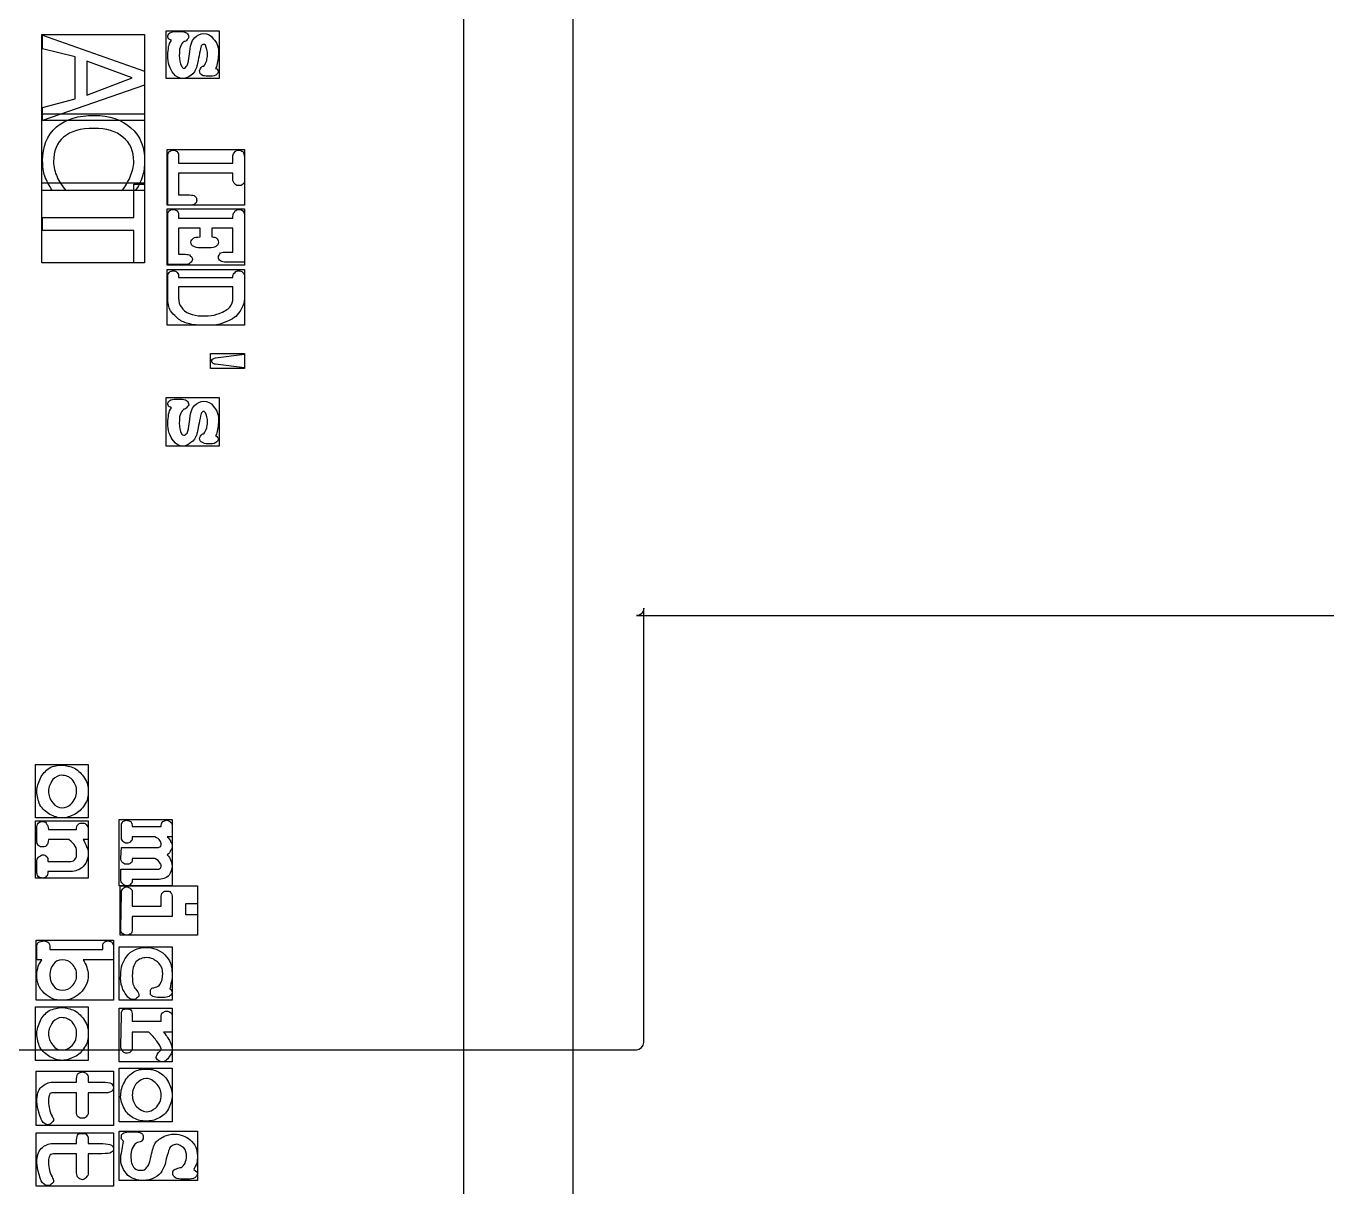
# Model space of a CAD drawing. Extents: x -52 to 498, y 3 to 363.
# Drawn here: x 86.44 to 104.43, y 76.26 to 92.31 of the extents above; entities that cross this region are included whole.
import ezdxf

# ---------------------------------------------------------------- set-up
doc = ezdxf.new("R2010")
doc.units = 0
for name, color, linetype in [('RpiPaveiksliukas', 7, 'CONTINUOUS'), ('RpiSkyles', 7, 'CONTINUOUS'), ('RpiSkyles_kitoj_vietoj', 7, 'CONTINUOUS')]:
    doc.layers.add(name, color=color, linetype=linetype)

msp = doc.modelspace()

# ---------------------------------------------------------------- linework, layer by layer
at = {"layer": 'RpiPaveiksliukas', "color": 7}
for points in [[(94.00034, 45.582526), (6.200342, 45.582526), (6.200342, 105.092524), (94.00034, 105.092524)], [(92.49034, 45.442526), (4.700342, 45.442526), (4.700342, 104.902524), (92.49034, 104.902524), (92.49034, 45.442526), (4.690342, 45.442526), (4.690342, 104.912524), (92.49034, 104.912524)], [(88.08034, 91.002525), (86.66034, 91.002525), (86.66034, 92.192525), (88.08034, 92.192525)], [(88.08034, 91.682525), (88.08034, 91.492525), (86.67034, 91.002525), (86.67034, 91.182525), (87.12034, 91.302525), (87.12034, 91.882525), (86.67034, 91.992525), (86.67034, 92.182525)], [(89.11034, 91.582525), (88.38034, 91.582525), (88.38034, 92.242525), (89.11034, 92.242525)], [(87.91034, 91.592525), (87.28034, 91.822525), (87.28034, 91.352525)], [(88.90034, 91.752525)], [(88.08034, 90.032525), (86.66034, 90.032525), (86.66034, 91.092525), (88.08034, 91.092525)], [(89.46034, 89.832525), (88.39034, 89.832525), (88.39034, 90.602525), (89.46034, 90.602525)], [(88.08034, 89.032525), (86.66034, 89.032525), (86.66034, 90.142525), (88.08034, 90.142525)], [(88.08034, 90.122525), (88.08034, 89.032525), (87.93034, 89.032525), (87.93034, 89.482525), (86.67034, 89.482525), (86.67034, 89.662525), (87.93034, 89.662525), (87.93034, 90.122525)], [(87.95034, 90.032525)], [(89.46034, 89.002525), (88.39034, 89.002525), (88.39034, 89.782525), (89.46034, 89.782525)], [(89.46034, 88.172525), (88.39034, 88.172525), (88.39034, 88.942525), (89.46034, 88.942525)], [(88.55034, 88.832525)], [(89.46034, 87.572525), (88.99034, 87.572525), (88.99034, 87.782525), (89.46034, 87.782525)], [(89.11034, 86.502525), (88.38034, 86.502525), (88.38034, 87.172525), (89.11034, 87.172525)], [(88.90034, 86.672525)], [(87.30034, 81.362525), (86.57034, 81.362525), (86.57034, 82.102525), (87.30034, 82.102525)], [(86.94034, 81.502525)], [(87.30034, 80.532525), (86.57034, 80.532525), (86.57034, 81.322525), (87.30034, 81.322525)], [(86.94034, 81.362525)], [(88.46034, 80.422525), (87.73034, 80.422525), (87.73034, 81.342525), (88.46034, 81.342525)], [(88.81034, 79.742525), (87.74034, 79.742525), (87.74034, 80.422525), (88.81034, 80.422525)], [(88.81034, 80.022525), (88.65034, 80.022525), (88.65034, 80.182525), (88.81034, 80.182525)], [(87.65034, 78.842525), (86.58034, 78.842525), (86.58034, 79.672525), (87.65034, 79.672525)], [(88.46034, 78.842525), (87.73034, 78.842525), (87.73034, 79.582525), (88.46034, 79.582525)], [(86.94034, 78.982525)], [(88.43034, 79.002525)], [(87.30034, 78.012525), (86.57034, 78.012525), (86.57034, 78.752525), (87.30034, 78.752525)], [(88.46034, 77.992525), (87.73034, 77.992525), (87.73034, 78.732525), (88.46034, 78.732525)], [(86.94034, 78.152525)], [(86.94034, 78.012525)], [(88.46034, 77.162525), (87.73034, 77.162525), (87.73034, 77.902525), (88.46034, 77.902525)], [(87.65034, 77.112525), (86.58034, 77.112525), (86.58034, 77.862525), (87.65034, 77.862525)], [(88.10034, 77.302525)], [(87.65034, 76.272525), (86.58034, 76.272525), (86.58034, 77.012525), (87.65034, 77.012525)], [(88.81034, 76.352525), (87.73034, 76.352525), (87.73034, 77.032525), (88.81034, 77.032525)], [(88.10034, 77.172525)], [(87.79034, 76.892525)]]:
    msp.add_lwpolyline(points, close=True, dxfattribs=at)
for points in [[(88.52034, 92.232525), (88.57034, 92.232525)], [(88.99034, 91.612525), (88.96034, 91.612525)], [(88.70034, 89.832525), (88.40034, 89.832525), (88.40034, 90.492525)], [(88.55034, 90.492525), (88.55034, 90.412525), (89.30034, 90.412525), (89.30034, 90.492525)], [(89.46034, 90.492525), (89.46034, 90.192525)], [(89.30034, 90.272525), (88.55034, 90.272525), (88.55034, 89.972525), (88.70034, 89.972525)], [(89.30034, 90.192525), (89.30034, 90.272525)], [(86.99034, 90.032525), (86.80034, 90.032525)], [(87.95034, 90.032525), (87.76034, 90.032525)], [(88.64034, 89.012525), (88.40034, 89.012525), (88.40034, 89.682525)], [(88.55034, 89.682525), (88.55034, 89.652525), (89.30034, 89.652525), (89.30034, 89.672525)], [(89.46034, 89.672525), (89.46034, 89.042525), (89.21034, 89.042525)], [(88.85034, 89.512525), (88.55034, 89.512525), (88.55034, 89.152525), (88.64034, 89.152525)], [(88.85034, 89.392525), (88.85034, 89.512525)], [(89.21034, 89.182525), (89.30034, 89.182525), (89.30034, 89.512525), (89.01034, 89.512525), (89.01034, 89.392525)], [(89.00034, 89.242525), (88.82034, 89.242525)], [(88.40034, 88.552525), (88.40034, 88.832525)], [(88.55034, 88.832525), (89.30034, 88.832525)], [(88.55034, 88.702525), (88.55034, 88.552525)], [(89.30034, 88.552525), (89.30034, 88.702525), (88.55034, 88.702525)], [(89.46034, 88.832525), (89.46034, 88.542525)], [(88.96034, 88.172525), (88.86034, 88.172525)], [(88.87034, 88.302525), (88.96034, 88.302525)], [(89.46034, 87.772525), (89.46034, 87.582525), (89.06034, 87.632525)], [(89.06034, 87.722525), (89.46034, 87.772525)], [(88.52034, 87.152525), (88.57034, 87.152525)], [(88.99034, 86.532525), (88.96034, 86.532525)], [(86.59034, 81.052525), (86.59034, 81.212525)], [(86.75034, 81.202525), (87.14034, 81.202525)], [(87.30034, 81.192525), (87.30034, 81.062525)], [(87.76034, 81.112525), (87.76034, 81.232525)], [(87.91034, 81.242525), (88.31034, 81.242525)], [(88.46034, 81.232525), (88.46034, 81.102525)], [(87.03034, 81.062525), (86.75034, 81.062525)], [(87.30034, 81.062525), (87.23034, 81.062525)], [(88.22034, 81.102525), (87.91034, 81.102525)], [(88.46034, 81.102525), (88.39034, 81.102525)], [(87.75034, 80.812525), (87.76034, 80.952525), (88.24034, 80.952525)], [(88.22034, 80.802525), (87.91034, 80.802525)], [(86.59034, 80.622525), (86.59034, 80.752525)], [(86.74034, 80.762525), (87.04034, 80.762525)], [(87.03034, 80.622525), (86.74034, 80.622525)], [(87.75034, 80.522525), (87.75034, 80.652525), (88.24034, 80.652525)], [(88.26034, 80.512525), (87.91034, 80.512525)], [(87.75034, 79.832525), (87.76034, 80.312525)], [(87.91034, 80.312525), (87.91034, 80.142525), (88.31034, 80.142525), (88.31034, 80.262525)], [(88.46034, 80.262525), (88.46034, 80.002525)], [(88.46034, 80.002525), (87.91034, 80.002525), (87.91034, 79.832525)], [(86.66034, 79.402525), (86.59034, 79.402525), (86.59034, 79.572525)], [(86.77034, 79.572525), (86.77034, 79.542525), (87.50034, 79.542525), (87.50034, 79.562525)], [(87.65034, 79.562525), (87.65034, 79.402525)], [(87.65034, 79.402525), (87.23034, 79.402525)], [(88.36034, 78.882525), (88.26034, 78.882525)], [(87.75034, 78.212525), (87.76034, 78.632525)], [(87.91034, 78.632525), (87.91034, 78.552525), (88.31034, 78.552525), (88.31034, 78.602525)], [(88.46034, 78.602525), (88.46034, 78.402525)], [(88.14034, 78.402525), (87.91034, 78.402525), (87.91034, 78.212525)], [(88.46034, 78.402525), (88.34034, 78.402525)], [(86.81034, 77.712525), (87.14034, 77.712525), (87.14034, 77.762525)], [(87.30034, 77.762525), (87.30034, 77.712525), (87.50034, 77.712525)], [(87.14034, 77.562525), (86.84034, 77.562525)], [(87.14034, 77.302525), (87.14034, 77.562525)], [(87.49034, 77.562525), (87.30034, 77.562525), (87.30034, 77.302525)], [(87.86034, 77.022525), (87.97034, 77.022525)], [(86.81034, 76.862525), (87.14034, 76.862525), (87.14034, 76.912525)], [(87.30034, 76.912525), (87.30034, 76.862525), (87.50034, 76.862525)], [(87.14034, 76.722525), (86.84034, 76.722525)], [(87.14034, 76.462525), (87.14034, 76.722525)], [(87.49034, 76.722525), (87.30034, 76.722525), (87.30034, 76.462525)], [(88.70034, 76.372525), (88.58034, 76.372525)]]:
    msp.add_lwpolyline(points, dxfattribs=at)
for points in [[(88.40034, 92.152525), (88.40034, 92.182525), (88.41034, 92.192525), (88.43034, 92.212525)], [(88.41034, 92.132525), (88.41034, 92.142525), (88.40034, 92.152525), (88.40034, 92.152525)], [(88.45034, 92.112525), (88.43034, 92.122525), (88.42034, 92.122525), (88.41034, 92.132525)], [(88.41034, 92.022525), (88.42034, 92.052525), (88.43034, 92.082525), (88.45034, 92.112525)], [(88.43034, 92.212525), (88.44034, 92.222525), (88.48034, 92.232525), (88.52034, 92.232525)], [(88.57034, 92.232525), (88.61034, 92.232525), (88.64034, 92.222525), (88.66034, 92.212525)], [(88.67034, 92.122525), (88.66034, 92.102525), (88.64034, 92.092525), (88.62034, 92.092525)], [(88.66034, 92.212525), (88.68034, 92.192525), (88.69034, 92.182525), (88.69034, 92.152525)], [(88.69034, 92.152525), (88.69034, 92.142525), (88.68034, 92.132525), (88.67034, 92.122525)], [(88.70034, 91.912525), (88.71034, 92.032525), (88.73034, 92.102525), (88.77034, 92.142525)], [(88.77034, 92.142525), (88.80034, 92.182525), (88.85034, 92.202525), (88.90034, 92.202525)], [(88.90034, 92.202525), (88.95034, 92.202525), (89.00034, 92.182525), (89.03034, 92.132525)], [(89.03034, 92.132525), (89.08034, 92.082525), (89.11034, 92.002525), (89.10034, 91.912525)], [(88.40034, 91.902525), (88.40034, 91.942525), (88.41034, 91.982525), (88.41034, 92.022525)], [(88.57034, 92.012525), (88.56034, 91.982525), (88.56034, 91.942525), (88.56034, 91.902525)], [(88.62034, 92.092525), (88.60034, 92.072525), (88.58034, 92.042525), (88.57034, 92.012525)], [(88.84034, 91.932525), (88.82034, 91.832525), (88.81034, 91.772525), (88.80034, 91.742525)], [(88.86034, 92.032525), (88.86034, 92.012525), (88.85034, 91.982525), (88.84034, 91.932525)], [(88.90034, 92.052525), (88.88034, 92.052525), (88.87034, 92.042525), (88.86034, 92.032525)], [(88.92034, 92.042525), (88.91034, 92.052525), (88.90034, 92.052525), (88.90034, 92.052525)], [(88.95034, 91.912525), (88.95034, 91.962525), (88.94034, 92.002525), (88.92034, 92.042525)], [(88.48034, 91.652525), (88.43034, 91.712525), (88.40034, 91.802525), (88.40034, 91.902525)], [(88.56034, 91.902525), (88.56034, 91.842525), (88.57034, 91.792525), (88.59034, 91.752525)], [(88.59034, 91.752525), (88.60034, 91.742525), (88.61034, 91.722525), (88.62034, 91.722525)], [(88.62034, 91.722525), (88.64034, 91.722525), (88.65034, 91.742525), (88.67034, 91.762525)], [(88.67034, 91.762525), (88.68034, 91.792525), (88.69034, 91.842525), (88.70034, 91.912525)], [(88.86034, 91.732525), (88.87034, 91.742525), (88.88034, 91.752525), (88.90034, 91.752525)], [(88.90034, 91.752525), (88.92034, 91.782525), (88.93034, 91.802525), (88.94034, 91.832525)], [(88.94034, 91.832525), (88.94034, 91.852525), (88.95034, 91.882525), (88.95034, 91.912525)], [(89.09034, 91.812525), (89.08034, 91.782525), (89.08034, 91.752525), (89.06034, 91.722525)], [(89.10034, 91.912525), (89.10034, 91.872525), (89.09034, 91.842525), (89.09034, 91.812525)], [(88.61034, 91.582525), (88.56034, 91.582525), (88.51034, 91.602525), (88.48034, 91.652525)], [(88.72034, 91.622525), (88.69034, 91.602525), (88.65034, 91.582525), (88.61034, 91.582525)], [(88.80034, 91.742525), (88.78034, 91.692525), (88.76034, 91.652525), (88.72034, 91.622525)], [(88.84034, 91.692525), (88.84034, 91.702525), (88.85034, 91.712525), (88.86034, 91.732525)], [(88.88034, 91.622525), (88.85034, 91.642525), (88.84034, 91.662525), (88.84034, 91.692525)], [(88.96034, 91.612525), (88.92034, 91.612525), (88.89034, 91.622525), (88.88034, 91.622525)], [(89.08034, 91.642525), (89.06034, 91.622525), (89.03034, 91.612525), (88.99034, 91.612525)], [(89.06034, 91.722525), (89.08034, 91.722525), (89.08034, 91.712525), (89.09034, 91.702525)], [(89.10034, 91.682525), (89.10034, 91.662525), (89.09034, 91.652525), (89.08034, 91.642525)], [(89.09034, 91.702525), (89.10034, 91.692525), (89.10034, 91.682525), (89.10034, 91.682525)], [(86.86034, 90.912525), (86.99034, 91.022525), (87.17034, 91.072525), (87.38034, 91.072525)], [(87.38034, 91.072525), (87.60034, 91.072525), (87.76034, 91.012525), (87.89034, 90.902525)], [(86.67034, 90.442525), (86.67034, 90.642525), (86.73034, 90.792525), (86.86034, 90.912525)], [(87.38034, 90.892525), (87.19034, 90.892525), (87.06034, 90.852525), (86.96034, 90.772525)], [(87.78034, 90.772525), (87.69034, 90.852525), (87.55034, 90.892525), (87.38034, 90.892525)], [(87.89034, 90.902525), (88.02034, 90.792525), (88.08034, 90.632525), (88.08034, 90.442525)], [(86.96034, 90.772525), (86.87034, 90.692525), (86.82034, 90.582525), (86.82034, 90.432525)], [(87.93034, 90.432525), (87.93034, 90.582525), (87.88034, 90.692525), (87.78034, 90.772525)], [(88.40034, 90.492525), (88.40034, 90.532525), (88.41034, 90.562525), (88.42034, 90.572525)], [(88.42034, 90.572525), (88.44034, 90.582525), (88.46034, 90.592525), (88.48034, 90.592525)], [(88.48034, 90.592525), (88.50034, 90.592525), (88.52034, 90.582525), (88.53034, 90.572525)], [(88.53034, 90.572525), (88.55034, 90.552525), (88.55034, 90.532525), (88.55034, 90.492525)], [(89.30034, 90.492525), (89.30034, 90.532525), (89.31034, 90.552525), (89.33034, 90.572525)], [(89.33034, 90.572525), (89.34034, 90.582525), (89.36034, 90.592525), (89.38034, 90.592525)], [(89.38034, 90.592525), (89.40034, 90.592525), (89.42034, 90.582525), (89.44034, 90.572525)], [(89.44034, 90.572525), (89.45034, 90.552525), (89.46034, 90.532525), (89.46034, 90.492525)], [(86.70034, 90.232525), (86.68034, 90.292525), (86.67034, 90.372525), (86.67034, 90.442525)], [(86.82034, 90.432525), (86.82034, 90.362525), (86.84034, 90.282525), (86.87034, 90.222525)], [(87.88034, 90.222525), (87.91034, 90.292525), (87.93034, 90.362525), (87.93034, 90.432525)], [(88.08034, 90.442525), (88.08034, 90.362525), (88.07034, 90.292525), (88.05034, 90.232525)], [(86.80034, 90.032525), (86.76034, 90.102525), (86.73034, 90.162525), (86.70034, 90.232525)], [(86.87034, 90.222525), (86.90034, 90.152525), (86.94034, 90.102525), (86.99034, 90.032525)], [(87.76034, 90.032525), (87.82034, 90.092525), (87.85034, 90.152525), (87.88034, 90.222525)], [(88.05034, 90.232525), (88.03034, 90.152525), (87.99034, 90.092525), (87.95034, 90.032525)], [(89.33034, 90.122525), (89.31034, 90.142525), (89.30034, 90.162525), (89.30034, 90.192525)], [(89.46034, 90.192525), (89.46034, 90.162525), (89.46034, 90.132525), (89.44034, 90.122525)], [(88.70034, 89.972525), (88.74034, 89.972525), (88.76034, 89.972525), (88.78034, 89.952525)], [(88.78034, 89.952525), (88.80034, 89.932525), (88.80034, 89.922525), (88.80034, 89.902525)], [(89.38034, 90.102525), (89.36034, 90.102525), (89.35034, 90.102525), (89.33034, 90.122525)], [(89.44034, 90.122525), (89.43034, 90.102525), (89.40034, 90.102525), (89.38034, 90.102525)], [(88.42034, 89.752525), (88.44034, 89.772525), (88.46034, 89.772525), (88.48034, 89.772525)], [(88.48034, 89.772525), (88.50034, 89.772525), (88.52034, 89.762525), (88.53034, 89.752525)], [(88.78034, 89.852525), (88.76034, 89.832525), (88.74034, 89.832525), (88.70034, 89.832525)], [(88.80034, 89.902525), (88.80034, 89.882525), (88.80034, 89.862525), (88.78034, 89.852525)], [(89.33034, 89.752525), (89.35034, 89.762525), (89.36034, 89.772525), (89.38034, 89.772525)], [(89.38034, 89.772525), (89.40034, 89.772525), (89.42034, 89.772525), (89.44034, 89.752525)], [(88.40034, 89.682525), (88.40034, 89.712525), (88.40034, 89.732525), (88.42034, 89.752525)], [(88.53034, 89.752525), (88.55034, 89.732525), (88.55034, 89.712525), (88.55034, 89.682525)], [(89.30034, 89.672525), (89.30034, 89.712525), (89.32034, 89.732525), (89.33034, 89.752525)], [(89.44034, 89.752525), (89.46034, 89.732525), (89.46034, 89.712525), (89.46034, 89.672525)], [(88.72034, 89.322525), (88.72034, 89.342525), (88.74034, 89.362525), (88.76034, 89.382525)], [(88.76034, 89.262525), (88.73034, 89.272525), (88.72034, 89.292525), (88.72034, 89.322525)], [(88.76034, 89.382525), (88.77034, 89.382525), (88.80034, 89.392525), (88.85034, 89.392525)], [(88.82034, 89.242525), (88.79034, 89.252525), (88.77034, 89.252525), (88.76034, 89.262525)], [(89.08034, 89.272525), (89.06034, 89.252525), (89.04034, 89.242525), (89.00034, 89.242525)], [(89.01034, 89.392525), (89.04034, 89.392525), (89.06034, 89.382525), (89.07034, 89.382525)], [(89.07034, 89.382525), (89.09034, 89.362525), (89.10034, 89.342525), (89.10034, 89.322525)], [(89.10034, 89.322525), (89.10034, 89.292525), (89.09034, 89.282525), (89.08034, 89.272525)], [(88.64034, 89.152525), (88.67034, 89.152525), (88.70034, 89.152525), (88.71034, 89.132525)], [(88.71034, 89.132525), (88.73034, 89.122525), (88.74034, 89.102525), (88.74034, 89.082525)], [(88.74034, 89.082525), (88.74034, 89.062525), (88.73034, 89.052525), (88.71034, 89.032525)], [(89.10034, 89.112525), (89.10034, 89.132525), (89.12034, 89.152525), (89.13034, 89.172525)], [(89.13034, 89.062525), (89.11034, 89.072525), (89.10034, 89.092525), (89.10034, 89.112525)], [(89.13034, 89.172525), (89.15034, 89.182525), (89.18034, 89.182525), (89.21034, 89.182525)], [(89.21034, 89.042525), (89.18034, 89.042525), (89.14034, 89.052525), (89.13034, 89.062525)], [(88.40034, 88.832525), (88.40034, 88.862525), (88.40034, 88.882525), (88.42034, 88.902525)], [(88.42034, 88.902525), (88.44034, 88.922525), (88.46034, 88.922525), (88.48034, 88.922525)], [(88.48034, 88.922525), (88.50034, 88.922525), (88.51034, 88.922525), (88.53034, 88.902525)], [(88.53034, 88.902525), (88.55034, 88.882525), (88.55034, 88.862525), (88.55034, 88.832525)], [(88.71034, 89.032525), (88.69034, 89.012525), (88.67034, 89.012525), (88.64034, 89.012525)], [(89.30034, 88.832525), (89.30034, 88.872525), (89.31034, 88.892525), (89.33034, 88.902525)], [(89.33034, 88.902525), (89.34034, 88.922525), (89.36034, 88.922525), (89.38034, 88.922525)], [(89.38034, 88.922525), (89.40034, 88.922525), (89.42034, 88.922525), (89.44034, 88.902525)], [(89.44034, 88.902525), (89.46034, 88.882525), (89.46034, 88.862525), (89.46034, 88.832525)], [(88.44034, 88.372525), (88.41034, 88.422525), (88.40034, 88.482525), (88.40034, 88.552525)], [(88.55034, 88.552525), (88.55034, 88.492525), (88.56034, 88.452525), (88.59034, 88.422525)], [(89.26034, 88.422525), (89.29034, 88.452525), (89.30034, 88.502525), (89.30034, 88.552525)], [(89.46034, 88.542525), (89.46034, 88.492525), (89.45034, 88.452525), (89.42034, 88.402525)], [(88.52034, 88.282525), (88.49034, 88.312525), (88.46034, 88.342525), (88.44034, 88.372525)], [(88.59034, 88.422525), (88.61034, 88.382525), (88.65034, 88.352525), (88.70034, 88.332525)], [(88.70034, 88.332525), (88.75034, 88.312525), (88.80034, 88.302525), (88.87034, 88.302525)], [(88.96034, 88.302525), (89.02034, 88.302525), (89.07034, 88.322525), (89.11034, 88.332525)], [(89.11034, 88.332525), (89.18034, 88.362525), (89.23034, 88.392525), (89.26034, 88.422525)], [(89.42034, 88.402525), (89.39034, 88.352525), (89.37034, 88.322525), (89.34034, 88.292525)], [(88.66034, 88.202525), (88.60034, 88.222525), (88.56034, 88.242525), (88.52034, 88.282525)], [(88.86034, 88.172525), (88.79034, 88.172525), (88.72034, 88.182525), (88.66034, 88.202525)], [(89.10034, 88.182525), (89.07034, 88.172525), (89.02034, 88.172525), (88.96034, 88.172525)], [(89.24034, 88.232525), (89.19034, 88.212525), (89.15034, 88.192525), (89.10034, 88.182525)], [(89.34034, 88.292525), (89.31034, 88.272525), (89.28034, 88.252525), (89.24034, 88.232525)], [(89.01034, 87.672525), (89.01034, 87.682525), (89.01034, 87.692525), (89.02034, 87.702525)], [(89.02034, 87.652525), (89.01034, 87.662525), (89.01034, 87.662525), (89.01034, 87.672525)], [(89.02034, 87.702525), (89.03034, 87.712525), (89.04034, 87.712525), (89.06034, 87.722525)], [(89.06034, 87.632525), (89.04034, 87.632525), (89.03034, 87.642525), (89.02034, 87.652525)], [(88.40034, 87.082525), (88.40034, 87.102525), (88.41034, 87.112525), (88.43034, 87.132525)], [(88.41034, 87.052525), (88.41034, 87.062525), (88.40034, 87.072525), (88.40034, 87.082525)], [(88.43034, 87.132525), (88.44034, 87.142525), (88.48034, 87.152525), (88.52034, 87.152525)], [(88.57034, 87.152525), (88.61034, 87.152525), (88.64034, 87.142525), (88.66034, 87.132525)], [(88.66034, 87.132525), (88.68034, 87.112525), (88.69034, 87.102525), (88.69034, 87.072525)], [(88.69034, 87.072525), (88.69034, 87.062525), (88.68034, 87.052525), (88.67034, 87.042525)], [(88.77034, 87.062525), (88.80034, 87.092525), (88.85034, 87.122525), (88.90034, 87.122525)], [(88.90034, 87.122525), (88.95034, 87.122525), (89.00034, 87.102525), (89.03034, 87.052525)], [(88.40034, 86.822525), (88.40034, 86.862525), (88.41034, 86.902525), (88.41034, 86.942525)], [(88.45034, 87.032525), (88.43034, 87.042525), (88.42034, 87.042525), (88.41034, 87.052525)], [(88.41034, 86.942525), (88.42034, 86.972525), (88.43034, 87.002525), (88.45034, 87.032525)], [(88.57034, 86.932525), (88.56034, 86.902525), (88.56034, 86.862525), (88.56034, 86.822525)], [(88.62034, 87.012525), (88.60034, 86.992525), (88.58034, 86.962525), (88.57034, 86.932525)], [(88.67034, 87.042525), (88.66034, 87.022525), (88.64034, 87.012525), (88.62034, 87.012525)], [(88.70034, 86.832525), (88.71034, 86.952525), (88.73034, 87.022525), (88.77034, 87.062525)], [(88.86034, 86.952525), (88.86034, 86.932525), (88.85034, 86.902525), (88.84034, 86.852525)], [(88.90034, 86.982525), (88.88034, 86.982525), (88.87034, 86.962525), (88.86034, 86.952525)], [(88.92034, 86.962525), (88.91034, 86.972525), (88.90034, 86.982525), (88.90034, 86.982525)], [(88.95034, 86.832525), (88.95034, 86.882525), (88.94034, 86.932525), (88.92034, 86.962525)], [(89.03034, 87.052525), (89.08034, 87.002525), (89.11034, 86.922525), (89.10034, 86.832525)], [(88.48034, 86.572525), (88.43034, 86.632525), (88.40034, 86.722525), (88.40034, 86.822525)], [(88.56034, 86.822525), (88.56034, 86.762525), (88.57034, 86.712525), (88.59034, 86.672525)], [(88.67034, 86.682525), (88.68034, 86.712525), (88.69034, 86.762525), (88.70034, 86.832525)], [(88.84034, 86.852525), (88.82034, 86.752525), (88.81034, 86.692525), (88.80034, 86.662525)], [(88.90034, 86.672525), (88.92034, 86.702525), (88.93034, 86.722525), (88.94034, 86.752525)], [(88.94034, 86.752525), (88.94034, 86.772525), (88.95034, 86.802525), (88.95034, 86.832525)], [(89.09034, 86.732525), (89.08034, 86.702525), (89.08034, 86.672525), (89.06034, 86.642525)], [(89.10034, 86.832525), (89.10034, 86.792525), (89.09034, 86.762525), (89.09034, 86.732525)], [(88.61034, 86.502525), (88.56034, 86.502525), (88.51034, 86.522525), (88.48034, 86.572525)], [(88.59034, 86.672525), (88.60034, 86.662525), (88.61034, 86.652525), (88.62034, 86.652525)], [(88.72034, 86.552525), (88.69034, 86.522525), (88.65034, 86.502525), (88.61034, 86.502525)], [(88.62034, 86.652525), (88.64034, 86.652525), (88.65034, 86.662525), (88.67034, 86.682525)], [(88.80034, 86.662525), (88.78034, 86.612525), (88.76034, 86.572525), (88.72034, 86.552525)], [(88.84034, 86.612525), (88.84034, 86.622525), (88.85034, 86.632525), (88.86034, 86.652525)], [(88.88034, 86.552525), (88.85034, 86.562525), (88.84034, 86.582525), (88.84034, 86.612525)], [(88.86034, 86.652525), (88.87034, 86.662525), (88.88034, 86.672525), (88.90034, 86.672525)], [(88.96034, 86.532525), (88.92034, 86.532525), (88.89034, 86.542525), (88.88034, 86.552525)], [(89.08034, 86.562525), (89.06034, 86.542525), (89.03034, 86.532525), (88.99034, 86.532525)], [(89.06034, 86.642525), (89.08034, 86.642525), (89.08034, 86.632525), (89.09034, 86.622525)], [(89.10034, 86.602525), (89.10034, 86.582525), (89.09034, 86.572525), (89.08034, 86.562525)], [(89.09034, 86.622525), (89.10034, 86.612525), (89.10034, 86.612525), (89.10034, 86.602525)], [(86.64034, 81.912525), (86.67034, 81.972525), (86.71034, 82.012525), (86.76034, 82.052525)], [(86.76034, 82.052525), (86.82034, 82.082525), (86.88034, 82.092525), (86.94034, 82.092525)], [(86.94034, 82.092525), (87.00034, 82.092525), (87.05034, 82.072525), (87.11034, 82.052525)], [(87.11034, 82.052525), (87.17034, 82.012525), (87.21034, 81.972525), (87.25034, 81.912525)], [(86.59034, 81.732525), (86.59034, 81.792525), (86.61034, 81.852525), (86.64034, 81.912525)], [(86.81034, 81.892525), (86.78034, 81.842525), (86.75034, 81.792525), (86.75034, 81.732525)], [(86.93034, 81.952525), (86.89034, 81.952525), (86.85034, 81.932525), (86.81034, 81.892525)], [(87.08034, 81.892525), (87.04034, 81.932525), (86.99034, 81.952525), (86.93034, 81.952525)], [(87.14034, 81.732525), (87.14034, 81.792525), (87.12034, 81.842525), (87.08034, 81.892525)], [(87.25034, 81.912525), (87.29034, 81.852525), (87.30034, 81.792525), (87.30034, 81.732525)], [(86.63034, 81.542525), (86.61034, 81.602525), (86.59034, 81.662525), (86.59034, 81.732525)], [(86.75034, 81.732525), (86.75034, 81.672525), (86.77034, 81.622525), (86.81034, 81.572525)], [(87.06034, 81.552525), (87.11034, 81.602525), (87.14034, 81.662525), (87.14034, 81.732525)], [(87.30034, 81.732525), (87.30034, 81.662525), (87.29034, 81.602525), (87.25034, 81.542525)], [(86.77034, 81.412525), (86.72034, 81.442525), (86.67034, 81.482525), (86.63034, 81.542525)], [(86.81034, 81.572525), (86.85034, 81.522525), (86.89034, 81.502525), (86.94034, 81.502525)], [(86.94034, 81.502525), (86.98034, 81.502525), (87.03034, 81.522525), (87.06034, 81.552525)], [(87.25034, 81.542525), (87.21034, 81.482525), (87.17034, 81.442525), (87.11034, 81.412525)], [(86.94034, 81.362525), (86.88034, 81.362525), (86.83034, 81.382525), (86.77034, 81.412525)], [(87.11034, 81.412525), (87.05034, 81.382525), (87.00034, 81.362525), (86.94034, 81.362525)], [(87.78034, 81.312525), (87.79034, 81.322525), (87.81034, 81.322525), (87.83034, 81.332525)], [(87.83034, 81.332525), (87.85034, 81.322525), (87.87034, 81.322525), (87.89034, 81.312525)], [(88.33034, 81.312525), (88.35034, 81.322525), (88.36034, 81.322525), (88.38034, 81.332525)], [(88.38034, 81.332525), (88.41034, 81.322525), (88.42034, 81.322525), (88.44034, 81.302525)], [(86.59034, 81.212525), (86.59034, 81.252525), (86.59034, 81.272525), (86.61034, 81.292525)], [(86.61034, 81.292525), (86.63034, 81.312525), (86.65034, 81.312525), (86.67034, 81.312525)], [(86.67034, 81.312525), (86.70034, 81.312525), (86.72034, 81.302525), (86.73034, 81.272525)], [(86.73034, 81.272525), (86.74034, 81.262525), (86.75034, 81.242525), (86.75034, 81.202525)], [(87.14034, 81.202525), (87.14034, 81.232525), (87.14034, 81.252525), (87.16034, 81.272525)], [(87.16034, 81.272525), (87.18034, 81.292525), (87.20034, 81.292525), (87.22034, 81.292525)], [(87.22034, 81.292525), (87.24034, 81.292525), (87.25034, 81.292525), (87.27034, 81.272525)], [(87.27034, 81.272525), (87.29034, 81.252525), (87.30034, 81.232525), (87.30034, 81.192525)], [(87.76034, 81.232525), (87.76034, 81.272525), (87.76034, 81.292525), (87.78034, 81.312525)], [(87.89034, 81.312525), (87.90034, 81.292525), (87.91034, 81.272525), (87.91034, 81.242525)], [(88.31034, 81.242525), (88.31034, 81.272525), (88.31034, 81.292525), (88.33034, 81.312525)], [(88.44034, 81.302525), (88.46034, 81.292525), (88.46034, 81.272525), (88.46034, 81.232525)], [(86.61034, 80.982525), (86.60034, 80.992525), (86.59034, 81.022525), (86.59034, 81.052525)], [(86.67034, 80.962525), (86.65034, 80.962525), (86.63034, 80.962525), (86.61034, 80.982525)], [(86.73034, 80.992525), (86.72034, 80.972525), (86.70034, 80.962525), (86.67034, 80.962525)], [(86.75034, 81.062525), (86.75034, 81.022525), (86.74034, 81.002525), (86.73034, 80.992525)], [(87.12034, 80.972525), (87.10034, 81.002525), (87.08034, 81.022525), (87.03034, 81.062525)], [(87.14034, 80.882525), (87.14034, 80.912525), (87.14034, 80.942525), (87.12034, 80.972525)], [(87.23034, 81.062525), (87.25034, 81.032525), (87.26034, 81.002525), (87.27034, 80.982525)], [(87.27034, 80.982525), (87.29034, 80.942525), (87.30034, 80.912525), (87.30034, 80.872525)], [(87.78034, 81.042525), (87.76034, 81.062525), (87.76034, 81.072525), (87.76034, 81.112525)], [(87.83034, 81.012525), (87.81034, 81.012525), (87.80034, 81.022525), (87.78034, 81.042525)], [(87.89034, 81.042525), (87.88034, 81.022525), (87.85034, 81.012525), (87.83034, 81.012525)], [(87.91034, 81.102525), (87.91034, 81.072525), (87.91034, 81.052525), (87.89034, 81.042525)], [(88.29034, 81.052525), (88.28034, 81.072525), (88.26034, 81.082525), (88.22034, 81.102525)], [(88.24034, 80.952525), (88.27034, 80.952525), (88.28034, 80.952525), (88.29034, 80.962525)], [(88.31034, 80.992525), (88.31034, 81.012525), (88.30034, 81.032525), (88.29034, 81.052525)], [(88.29034, 80.962525), (88.30034, 80.962525), (88.31034, 80.972525), (88.31034, 80.992525)], [(88.39034, 81.102525), (88.42034, 81.072525), (88.44034, 81.052525), (88.44034, 81.032525)], [(88.44034, 81.032525), (88.46034, 81.022525), (88.46034, 80.992525), (88.46034, 80.972525)], [(88.46034, 80.972525), (88.46034, 80.942525), (88.46034, 80.932525), (88.44034, 80.912525)], [(86.59034, 80.752525), (86.59034, 80.782525), (86.60034, 80.802525), (86.61034, 80.822525)], [(86.61034, 80.822525), (86.63034, 80.832525), (86.65034, 80.852525), (86.67034, 80.852525)], [(86.67034, 80.852525), (86.69034, 80.852525), (86.71034, 80.842525), (86.72034, 80.832525)], [(86.72034, 80.832525), (86.74034, 80.812525), (86.75034, 80.792525), (86.74034, 80.762525)], [(87.04034, 80.762525), (87.07034, 80.762525), (87.09034, 80.762525), (87.11034, 80.782525)], [(87.11034, 80.782525), (87.14034, 80.812525), (87.14034, 80.842525), (87.14034, 80.882525)], [(87.30034, 80.872525), (87.30034, 80.792525), (87.27034, 80.722525), (87.21034, 80.672525)], [(87.78034, 80.742525), (87.76034, 80.762525), (87.75034, 80.782525), (87.75034, 80.812525)], [(87.91034, 80.802525), (87.91034, 80.782525), (87.91034, 80.752525), (87.89034, 80.742525)], [(88.29034, 80.742525), (88.28034, 80.762525), (88.26034, 80.782525), (88.22034, 80.802525)], [(88.44034, 80.912525), (88.43034, 80.892525), (88.42034, 80.872525), (88.39034, 80.852525)], [(88.39034, 80.852525), (88.42034, 80.832525), (88.43034, 80.802525), (88.44034, 80.782525)], [(88.44034, 80.782525), (88.45034, 80.752525), (88.46034, 80.732525), (88.46034, 80.702525)], [(86.61034, 80.552525), (86.59034, 80.572525), (86.59034, 80.592525), (86.59034, 80.622525)], [(86.74034, 80.622525), (86.74034, 80.592525), (86.74034, 80.562525), (86.72034, 80.552525)], [(87.21034, 80.672525), (87.16034, 80.632525), (87.10034, 80.622525), (87.03034, 80.622525)], [(87.83034, 80.722525), (87.81034, 80.722525), (87.80034, 80.722525), (87.78034, 80.742525)], [(87.89034, 80.742525), (87.88034, 80.722525), (87.85034, 80.722525), (87.83034, 80.722525)], [(88.24034, 80.652525), (88.27034, 80.652525), (88.28034, 80.652525), (88.29034, 80.662525)], [(88.31034, 80.702525), (88.31034, 80.722525), (88.30034, 80.722525), (88.29034, 80.742525)], [(88.29034, 80.662525), (88.30034, 80.672525), (88.31034, 80.682525), (88.31034, 80.702525)], [(88.46034, 80.702525), (88.46034, 80.652525), (88.44034, 80.602525), (88.42034, 80.572525)], [(86.67034, 80.532525), (86.65034, 80.532525), (86.63034, 80.532525), (86.61034, 80.552525)], [(86.72034, 80.552525), (86.71034, 80.532525), (86.69034, 80.532525), (86.67034, 80.532525)], [(87.78034, 80.452525), (87.76034, 80.472525), (87.75034, 80.482525), (87.75034, 80.522525)], [(87.83034, 80.422525), (87.81034, 80.422525), (87.80034, 80.432525), (87.78034, 80.452525)], [(87.89034, 80.452525), (87.88034, 80.432525), (87.85034, 80.422525), (87.83034, 80.422525)], [(87.91034, 80.512525), (87.91034, 80.482525), (87.91034, 80.462525), (87.89034, 80.452525)], [(88.42034, 80.572525), (88.38034, 80.532525), (88.32034, 80.512525), (88.26034, 80.512525)], [(87.76034, 80.312525), (87.76034, 80.352525), (87.76034, 80.362525), (87.78034, 80.382525)], [(87.78034, 80.382525), (87.80034, 80.402525), (87.81034, 80.412525), (87.83034, 80.412525)], [(87.83034, 80.412525), (87.85034, 80.412525), (87.88034, 80.392525), (87.89034, 80.382525)], [(87.89034, 80.382525), (87.91034, 80.362525), (87.91034, 80.352525), (87.91034, 80.312525)], [(88.31034, 80.262525), (88.31034, 80.292525), (88.31034, 80.312525), (88.33034, 80.332525)], [(88.33034, 80.332525), (88.35034, 80.352525), (88.36034, 80.352525), (88.38034, 80.352525)], [(88.38034, 80.352525), (88.41034, 80.352525), (88.42034, 80.352525), (88.44034, 80.332525)], [(88.44034, 80.332525), (88.46034, 80.312525), (88.46034, 80.292525), (88.46034, 80.262525)], [(87.78034, 79.762525), (87.76034, 79.772525), (87.75034, 79.792525), (87.75034, 79.832525)], [(87.83034, 79.742525), (87.81034, 79.742525), (87.79034, 79.752525), (87.78034, 79.762525)], [(87.89034, 79.762525), (87.87034, 79.752525), (87.85034, 79.742525), (87.83034, 79.742525)], [(87.91034, 79.832525), (87.91034, 79.792525), (87.90034, 79.772525), (87.89034, 79.762525)], [(86.59034, 79.572525), (86.59034, 79.602525), (86.60034, 79.632525), (86.61034, 79.642525)], [(86.61034, 79.642525), (86.63034, 79.652525), (86.66034, 79.662525), (86.69034, 79.662525)], [(86.69034, 79.662525), (86.71034, 79.662525), (86.73034, 79.652525), (86.75034, 79.642525)], [(86.75034, 79.642525), (86.76034, 79.632525), (86.77034, 79.602525), (86.77034, 79.572525)], [(87.50034, 79.562525), (87.50034, 79.602525), (87.50034, 79.622525), (87.52034, 79.642525)], [(87.52034, 79.642525), (87.53034, 79.652525), (87.55034, 79.662525), (87.57034, 79.662525)], [(87.57034, 79.662525), (87.60034, 79.662525), (87.62034, 79.652525), (87.63034, 79.642525)], [(87.63034, 79.642525), (87.64034, 79.622525), (87.65034, 79.602525), (87.65034, 79.562525)], [(87.83034, 79.442525), (87.89034, 79.532525), (87.98034, 79.572525), (88.10034, 79.572525)], [(88.10034, 79.572525), (88.20034, 79.572525), (88.28034, 79.542525), (88.36034, 79.472525)], [(86.61034, 79.312525), (86.62034, 79.342525), (86.64034, 79.372525), (86.66034, 79.402525)], [(86.82034, 79.342525), (86.79034, 79.312525), (86.77034, 79.262525), (86.77034, 79.192525)], [(86.94034, 79.402525), (86.89034, 79.402525), (86.85034, 79.382525), (86.82034, 79.342525)], [(87.08034, 79.342525), (87.04034, 79.382525), (87.00034, 79.402525), (86.94034, 79.402525)], [(87.14034, 79.192525), (87.14034, 79.252525), (87.12034, 79.302525), (87.08034, 79.342525)], [(87.23034, 79.402525), (87.25034, 79.372525), (87.27034, 79.332525), (87.28034, 79.302525)], [(87.75034, 79.192525), (87.75034, 79.302525), (87.78034, 79.382525), (87.83034, 79.442525)], [(87.96034, 79.372525), (87.93034, 79.332525), (87.91034, 79.272525), (87.91034, 79.182525)], [(88.11034, 79.432525), (88.05034, 79.432525), (88.00034, 79.412525), (87.96034, 79.372525)], [(88.26034, 79.372525), (88.22034, 79.402525), (88.17034, 79.432525), (88.11034, 79.432525)], [(88.33034, 79.212525), (88.33034, 79.272525), (88.31034, 79.332525), (88.26034, 79.372525)], [(88.36034, 79.472525), (88.43034, 79.402525), (88.46034, 79.312525), (88.46034, 79.212525)], [(86.59034, 79.192525), (86.59034, 79.232525), (86.60034, 79.272525), (86.61034, 79.312525)], [(86.69034, 78.942525), (86.62034, 79.002525), (86.59034, 79.092525), (86.59034, 79.192525)], [(86.77034, 79.192525), (86.77034, 79.122525), (86.79034, 79.072525), (86.82034, 79.042525)], [(87.08034, 79.042525), (87.12034, 79.082525), (87.14034, 79.132525), (87.14034, 79.192525)], [(87.30034, 79.192525), (87.30034, 79.092525), (87.26034, 79.012525), (87.19034, 78.942525)], [(87.28034, 79.302525), (87.29034, 79.262525), (87.30034, 79.232525), (87.30034, 79.192525)], [(87.83034, 78.912525), (87.78034, 78.972525), (87.74034, 79.062525), (87.75034, 79.192525)], [(87.91034, 79.182525), (87.91034, 79.122525), (87.91034, 79.072525), (87.93034, 79.042525)], [(88.29034, 79.062525), (88.32034, 79.102525), (88.33034, 79.152525), (88.33034, 79.212525)], [(88.46034, 79.212525), (88.46034, 79.172525), (88.46034, 79.142525), (88.45034, 79.102525)], [(86.82034, 79.042525), (86.85034, 79.002525), (86.89034, 78.982525), (86.94034, 78.982525)], [(86.94034, 78.982525), (87.00034, 78.982525), (87.04034, 79.002525), (87.08034, 79.042525)], [(87.93034, 79.042525), (87.94034, 79.012525), (87.95034, 79.002525), (87.97034, 78.982525)], [(87.97034, 78.982525), (88.00034, 78.952525), (88.00034, 78.922525), (88.00034, 78.912525)], [(88.16034, 78.952525), (88.16034, 78.972525), (88.16034, 78.992525), (88.17034, 79.002525)], [(88.17034, 79.002525), (88.18034, 79.012525), (88.20034, 79.012525), (88.23034, 79.022525)], [(88.23034, 79.022525), (88.26034, 79.032525), (88.28034, 79.042525), (88.29034, 79.062525)], [(88.45034, 79.102525), (88.44034, 79.062525), (88.44034, 79.032525), (88.43034, 79.002525)], [(88.43034, 79.002525), (88.45034, 78.992525), (88.46034, 78.972525), (88.46034, 78.952525)], [(86.93034, 78.842525), (86.84034, 78.842525), (86.76034, 78.872525), (86.69034, 78.942525)], [(87.19034, 78.942525), (87.12034, 78.872525), (87.04034, 78.842525), (86.93034, 78.842525)], [(87.92034, 78.852525), (87.89034, 78.852525), (87.85034, 78.872525), (87.83034, 78.912525)], [(87.97034, 78.872525), (87.96034, 78.852525), (87.94034, 78.852525), (87.92034, 78.852525)], [(88.00034, 78.912525), (88.00034, 78.892525), (87.99034, 78.882525), (87.97034, 78.872525)], [(88.18034, 78.902525), (88.16034, 78.912525), (88.16034, 78.932525), (88.16034, 78.952525)], [(88.26034, 78.882525), (88.22034, 78.882525), (88.20034, 78.892525), (88.18034, 78.902525)], [(88.43034, 78.902525), (88.42034, 78.892525), (88.39034, 78.882525), (88.36034, 78.882525)], [(88.46034, 78.952525), (88.46034, 78.932525), (88.45034, 78.912525), (88.43034, 78.902525)], [(86.64034, 78.562525), (86.67034, 78.622525), (86.71034, 78.662525), (86.76034, 78.702525)], [(86.76034, 78.702525), (86.82034, 78.722525), (86.88034, 78.742525), (86.94034, 78.742525)], [(86.94034, 78.742525), (87.00034, 78.742525), (87.05034, 78.722525), (87.11034, 78.702525)], [(87.11034, 78.702525), (87.17034, 78.662525), (87.21034, 78.622525), (87.25034, 78.562525)], [(87.76034, 78.632525), (87.76034, 78.672525), (87.76034, 78.692525), (87.78034, 78.712525)], [(87.78034, 78.712525), (87.79034, 78.722525), (87.81034, 78.722525), (87.83034, 78.722525)], [(87.83034, 78.722525), (87.85034, 78.722525), (87.87034, 78.722525), (87.89034, 78.712525)], [(87.89034, 78.712525), (87.90034, 78.692525), (87.91034, 78.672525), (87.91034, 78.632525)], [(88.31034, 78.602525), (88.31034, 78.642525), (88.31034, 78.662525), (88.33034, 78.672525)], [(88.33034, 78.672525), (88.35034, 78.682525), (88.36034, 78.692525), (88.38034, 78.692525)], [(88.38034, 78.692525), (88.41034, 78.692525), (88.42034, 78.682525), (88.44034, 78.672525)], [(88.44034, 78.672525), (88.46034, 78.662525), (88.46034, 78.642525), (88.46034, 78.602525)], [(86.59034, 78.382525), (86.59034, 78.442525), (86.61034, 78.502525), (86.64034, 78.562525)], [(86.81034, 78.542525), (86.78034, 78.492525), (86.75034, 78.442525), (86.75034, 78.382525)], [(86.93034, 78.602525), (86.89034, 78.602525), (86.85034, 78.582525), (86.81034, 78.542525)], [(87.08034, 78.542525), (87.04034, 78.582525), (86.99034, 78.602525), (86.93034, 78.602525)], [(87.14034, 78.382525), (87.14034, 78.442525), (87.12034, 78.492525), (87.08034, 78.542525)], [(87.25034, 78.562525), (87.29034, 78.502525), (87.30034, 78.442525), (87.30034, 78.382525)], [(86.63034, 78.192525), (86.61034, 78.252525), (86.59034, 78.312525), (86.59034, 78.382525)], [(86.75034, 78.382525), (86.75034, 78.322525), (86.77034, 78.272525), (86.81034, 78.222525)], [(87.06034, 78.202525), (87.11034, 78.242525), (87.14034, 78.302525), (87.14034, 78.382525)], [(87.30034, 78.382525), (87.30034, 78.312525), (87.29034, 78.252525), (87.25034, 78.192525)], [(88.26034, 78.262525), (88.23034, 78.302525), (88.20034, 78.342525), (88.14034, 78.402525)], [(88.31034, 78.172525), (88.31034, 78.182525), (88.29034, 78.222525), (88.26034, 78.262525)], [(88.34034, 78.402525), (88.39034, 78.342525), (88.41034, 78.312525), (88.43034, 78.272525)], [(88.43034, 78.272525), (88.45034, 78.232525), (88.46034, 78.202525), (88.46034, 78.172525)], [(86.77034, 78.062525), (86.72034, 78.092525), (86.67034, 78.132525), (86.63034, 78.192525)], [(86.81034, 78.222525), (86.85034, 78.172525), (86.89034, 78.152525), (86.94034, 78.152525)], [(86.94034, 78.152525), (86.98034, 78.152525), (87.03034, 78.172525), (87.06034, 78.202525)], [(87.25034, 78.192525), (87.21034, 78.132525), (87.17034, 78.082525), (87.11034, 78.062525)], [(87.78034, 78.132525), (87.77034, 78.142525), (87.75034, 78.172525), (87.75034, 78.212525)], [(87.83034, 78.112525), (87.81034, 78.112525), (87.80034, 78.112525), (87.78034, 78.132525)], [(87.89034, 78.132525), (87.87034, 78.112525), (87.85034, 78.112525), (87.83034, 78.112525)], [(87.91034, 78.212525), (87.91034, 78.172525), (87.91034, 78.152525), (87.89034, 78.132525)], [(88.24034, 78.062525), (88.25034, 78.082525), (88.26034, 78.102525), (88.27034, 78.122525)], [(88.27034, 78.122525), (88.29034, 78.142525), (88.31034, 78.152525), (88.31034, 78.172525)], [(88.46034, 78.172525), (88.46034, 78.122525), (88.44034, 78.082525), (88.40034, 78.032525)], [(86.94034, 78.012525), (86.88034, 78.012525), (86.83034, 78.032525), (86.77034, 78.062525)], [(87.11034, 78.062525), (87.05034, 78.032525), (87.00034, 78.012525), (86.94034, 78.012525)], [(88.27034, 78.012525), (88.26034, 78.022525), (88.23034, 78.042525), (88.24034, 78.062525)], [(88.33034, 77.992525), (88.31034, 77.992525), (88.29034, 77.992525), (88.27034, 78.012525)], [(88.40034, 78.032525), (88.38034, 78.012525), (88.36034, 77.992525), (88.33034, 77.992525)], [(87.14034, 77.762525), (87.14034, 77.792525), (87.15034, 77.822525), (87.16034, 77.832525)], [(87.16034, 77.832525), (87.18034, 77.842525), (87.20034, 77.852525), (87.22034, 77.852525)], [(87.22034, 77.852525), (87.24034, 77.852525), (87.26034, 77.842525), (87.27034, 77.832525)], [(87.27034, 77.832525), (87.29034, 77.822525), (87.30034, 77.792525), (87.30034, 77.762525)], [(87.80034, 77.712525), (87.83034, 77.772525), (87.88034, 77.822525), (87.93034, 77.852525)], [(87.93034, 77.852525), (87.98034, 77.882525), (88.04034, 77.892525), (88.10034, 77.892525)], [(88.10034, 77.762525), (88.05034, 77.762525), (88.01034, 77.732525), (87.97034, 77.692525)], [(88.10034, 77.892525), (88.16034, 77.892525), (88.22034, 77.882525), (88.27034, 77.852525)], [(88.24034, 77.692525), (88.20034, 77.732525), (88.15034, 77.762525), (88.10034, 77.762525)], [(88.27034, 77.852525), (88.33034, 77.822525), (88.38034, 77.772525), (88.41034, 77.712525)], [(86.59034, 77.442525), (86.59034, 77.532525), (86.61034, 77.602525), (86.65034, 77.642525)], [(86.65034, 77.642525), (86.70034, 77.682525), (86.75034, 77.712525), (86.81034, 77.712525)], [(86.77034, 77.552525), (86.76034, 77.532525), (86.75034, 77.492525), (86.75034, 77.442525)], [(86.84034, 77.562525), (86.81034, 77.562525), (86.78034, 77.562525), (86.77034, 77.552525)], [(87.62034, 77.582525), (87.59034, 77.562525), (87.56034, 77.562525), (87.49034, 77.562525)], [(87.50034, 77.712525), (87.56034, 77.712525), (87.59034, 77.702525), (87.62034, 77.692525)], [(87.62034, 77.692525), (87.64034, 77.672525), (87.65034, 77.662525), (87.65034, 77.632525)], [(87.65034, 77.632525), (87.65034, 77.622525), (87.65034, 77.602525), (87.62034, 77.582525)], [(87.75034, 77.532525), (87.75034, 77.592525), (87.77034, 77.652525), (87.80034, 77.712525)], [(87.97034, 77.692525), (87.93034, 77.652525), (87.91034, 77.592525), (87.91034, 77.532525)], [(88.31034, 77.532525), (88.31034, 77.592525), (88.28034, 77.652525), (88.24034, 77.692525)], [(88.41034, 77.712525), (88.44034, 77.652525), (88.46034, 77.592525), (88.46034, 77.532525)], [(86.62034, 77.282525), (86.60034, 77.342525), (86.59034, 77.402525), (86.59034, 77.442525)], [(86.75034, 77.442525), (86.75034, 77.372525), (86.77034, 77.302525), (86.80034, 77.242525)], [(87.80034, 77.342525), (87.77034, 77.402525), (87.74034, 77.462525), (87.75034, 77.532525)], [(87.91034, 77.532525), (87.91034, 77.472525), (87.93034, 77.412525), (87.97034, 77.372525)], [(87.97034, 77.372525), (88.01034, 77.332525), (88.05034, 77.302525), (88.10034, 77.302525)], [(88.23034, 77.352525), (88.28034, 77.402525), (88.31034, 77.462525), (88.31034, 77.532525)], [(88.46034, 77.532525), (88.46034, 77.462525), (88.44034, 77.402525), (88.41034, 77.342525)], [(86.69034, 77.142525), (86.66034, 77.172525), (86.64034, 77.212525), (86.62034, 77.282525)], [(86.82034, 77.192525), (86.82034, 77.172525), (86.81034, 77.162525), (86.79034, 77.142525)], [(86.80034, 77.242525), (86.81034, 77.222525), (86.82034, 77.212525), (86.82034, 77.192525)], [(87.16034, 77.232525), (87.14034, 77.252525), (87.14034, 77.272525), (87.14034, 77.302525)], [(87.22034, 77.212525), (87.20034, 77.212525), (87.18034, 77.212525), (87.16034, 77.232525)], [(87.27034, 77.232525), (87.26034, 77.212525), (87.24034, 77.212525), (87.22034, 77.212525)], [(87.30034, 77.302525), (87.30034, 77.272525), (87.29034, 77.242525), (87.27034, 77.232525)], [(87.93034, 77.212525), (87.88034, 77.242525), (87.83034, 77.282525), (87.80034, 77.342525)], [(88.10034, 77.172525), (88.04034, 77.172525), (87.99034, 77.182525), (87.93034, 77.212525)], [(88.10034, 77.302525), (88.15034, 77.302525), (88.19034, 77.322525), (88.23034, 77.352525)], [(88.27034, 77.212525), (88.22034, 77.182525), (88.16034, 77.172525), (88.10034, 77.172525)], [(88.41034, 77.342525), (88.38034, 77.282525), (88.33034, 77.242525), (88.27034, 77.212525)], [(86.74034, 77.122525), (86.72034, 77.122525), (86.71034, 77.132525), (86.69034, 77.142525)], [(86.79034, 77.142525), (86.78034, 77.132525), (86.76034, 77.122525), (86.74034, 77.122525)], [(87.16034, 76.992525), (87.18034, 77.002525), (87.20034, 77.002525), (87.22034, 77.002525)], [(87.22034, 77.002525), (87.24034, 77.002525), (87.26034, 77.002525), (87.27034, 76.992525)], [(87.76034, 76.952525), (87.76034, 76.972525), (87.76034, 76.992525), (87.78034, 77.002525)], [(87.78034, 77.002525), (87.79034, 77.012525), (87.82034, 77.022525), (87.86034, 77.022525)], [(87.97034, 77.022525), (88.00034, 77.022525), (88.03034, 77.012525), (88.04034, 77.002525)], [(88.04034, 77.002525), (88.06034, 76.992525), (88.06034, 76.972525), (88.06034, 76.952525)], [(86.65034, 76.792525), (86.70034, 76.842525), (86.75034, 76.862525), (86.81034, 76.862525)], [(87.14034, 76.912525), (87.14034, 76.952525), (87.15034, 76.972525), (87.16034, 76.992525)], [(87.27034, 76.992525), (87.29034, 76.972525), (87.30034, 76.952525), (87.30034, 76.912525)], [(87.50034, 76.862525), (87.56034, 76.862525), (87.59034, 76.852525), (87.62034, 76.842525)], [(87.62034, 76.842525), (87.64034, 76.832525), (87.65034, 76.812525), (87.65034, 76.792525)], [(87.76034, 76.922525), (87.75034, 76.932525), (87.76034, 76.942525), (87.76034, 76.952525)], [(87.79034, 76.892525), (87.78034, 76.902525), (87.77034, 76.912525), (87.76034, 76.922525)], [(87.77034, 76.782525), (87.78034, 76.822525), (87.78034, 76.862525), (87.79034, 76.892525)], [(87.96034, 76.862525), (87.94034, 76.852525), (87.93034, 76.832525), (87.91034, 76.792525)], [(88.00034, 76.882525), (87.97034, 76.872525), (87.96034, 76.872525), (87.96034, 76.862525)], [(88.05034, 76.912525), (88.04034, 76.892525), (88.03034, 76.882525), (88.00034, 76.882525)], [(88.06034, 76.952525), (88.06034, 76.932525), (88.06034, 76.922525), (88.05034, 76.912525)], [(88.17034, 76.692525), (88.19034, 76.772525), (88.20034, 76.832525), (88.23034, 76.872525)], [(88.23034, 76.872525), (88.26034, 76.912525), (88.30034, 76.932525), (88.35034, 76.962525)], [(88.35034, 76.962525), (88.39034, 76.982525), (88.44034, 76.992525), (88.49034, 76.992525)], [(88.46034, 76.832525), (88.44034, 76.822525), (88.42034, 76.802525), (88.42034, 76.782525)], [(88.52034, 76.852525), (88.50034, 76.852525), (88.48034, 76.842525), (88.46034, 76.832525)], [(88.49034, 76.992525), (88.58034, 76.992525), (88.65034, 76.962525), (88.71034, 76.912525)], [(88.62034, 76.802525), (88.60034, 76.822525), (88.55034, 76.852525), (88.52034, 76.852525)], [(88.71034, 76.912525), (88.78034, 76.852525), (88.81034, 76.782525), (88.81034, 76.692525)], [(86.59034, 76.602525), (86.59034, 76.682525), (86.61034, 76.752525), (86.65034, 76.792525)], [(86.77034, 76.702525), (86.76034, 76.682525), (86.75034, 76.652525), (86.75034, 76.602525)], [(86.84034, 76.722525), (86.81034, 76.722525), (86.78034, 76.712525), (86.77034, 76.702525)], [(87.62034, 76.742525), (87.59034, 76.722525), (87.56034, 76.722525), (87.49034, 76.722525)], [(87.65034, 76.792525), (87.65034, 76.772525), (87.65034, 76.752525), (87.62034, 76.742525)], [(87.85034, 76.422525), (87.79034, 76.492525), (87.74034, 76.572525), (87.75034, 76.672525)], [(87.75034, 76.672525), (87.75034, 76.712525), (87.77034, 76.742525), (87.77034, 76.782525)], [(87.91034, 76.792525), (87.89034, 76.762525), (87.89034, 76.722525), (87.89034, 76.682525)], [(87.89034, 76.682525), (87.89034, 76.622525), (87.90034, 76.562525), (87.94034, 76.522525)], [(88.14034, 76.572525), (88.14034, 76.582525), (88.16034, 76.632525), (88.17034, 76.692525)], [(88.38034, 76.652525), (88.37034, 76.582525), (88.34034, 76.522525), (88.32034, 76.482525)], [(88.42034, 76.782525), (88.41034, 76.762525), (88.40034, 76.722525), (88.38034, 76.652525)], [(88.66034, 76.682525), (88.66034, 76.732525), (88.65034, 76.772525), (88.62034, 76.802525)], [(88.64034, 76.592525), (88.65034, 76.622525), (88.66034, 76.652525), (88.66034, 76.682525)], [(88.81034, 76.692525), (88.81034, 76.652525), (88.81034, 76.622525), (88.80034, 76.592525)], [(86.62034, 76.432525), (86.60034, 76.502525), (86.59034, 76.552525), (86.59034, 76.602525)], [(86.75034, 76.602525), (86.75034, 76.522525), (86.77034, 76.462525), (86.80034, 76.402525)], [(87.16034, 76.392525), (87.15034, 76.402525), (87.14034, 76.422525), (87.14034, 76.462525)], [(87.30034, 76.462525), (87.30034, 76.422525), (87.29034, 76.412525), (87.27034, 76.392525)], [(87.94034, 76.522525), (87.96034, 76.502525), (87.99034, 76.492525), (88.02034, 76.492525)], [(88.02034, 76.492525), (88.05034, 76.492525), (88.07034, 76.492525), (88.09034, 76.512525)], [(88.09034, 76.512525), (88.10034, 76.522525), (88.12034, 76.542525), (88.14034, 76.572525)], [(88.32034, 76.482525), (88.30034, 76.452525), (88.27034, 76.412525), (88.22034, 76.392525)], [(88.47034, 76.452525), (88.47034, 76.462525), (88.47034, 76.482525), (88.48034, 76.492525)], [(88.48034, 76.492525), (88.49034, 76.502525), (88.51034, 76.512525), (88.54034, 76.522525)], [(88.54034, 76.522525), (88.57034, 76.532525), (88.58034, 76.532525), (88.59034, 76.532525)], [(88.59034, 76.532525), (88.61034, 76.542525), (88.63034, 76.572525), (88.64034, 76.592525)], [(88.80034, 76.592525), (88.79034, 76.562525), (88.77034, 76.532525), (88.76034, 76.502525)], [(88.76034, 76.502525), (88.80034, 76.482525), (88.81034, 76.462525), (88.81034, 76.452525)], [(86.69034, 76.302525), (86.66034, 76.322525), (86.64034, 76.362525), (86.62034, 76.432525)], [(86.74034, 76.282525), (86.72034, 76.282525), (86.71034, 76.282525), (86.69034, 76.302525)], [(86.79034, 76.302525), (86.78034, 76.282525), (86.76034, 76.282525), (86.74034, 76.282525)], [(86.82034, 76.342525), (86.82034, 76.322525), (86.81034, 76.312525), (86.79034, 76.302525)], [(86.80034, 76.402525), (86.81034, 76.382525), (86.82034, 76.352525), (86.82034, 76.342525)], [(87.22034, 76.362525), (87.20034, 76.362525), (87.18034, 76.372525), (87.16034, 76.392525)], [(87.27034, 76.392525), (87.25034, 76.372525), (87.24034, 76.362525), (87.22034, 76.362525)], [(88.06034, 76.352525), (87.98034, 76.352525), (87.91034, 76.372525), (87.85034, 76.422525)], [(88.22034, 76.392525), (88.17034, 76.362525), (88.12034, 76.352525), (88.06034, 76.352525)], [(88.49034, 76.402525), (88.48034, 76.412525), (88.47034, 76.422525), (88.47034, 76.452525)], [(88.58034, 76.372525), (88.54034, 76.372525), (88.51034, 76.382525), (88.49034, 76.402525)], [(88.79034, 76.402525), (88.77034, 76.382525), (88.74034, 76.372525), (88.70034, 76.372525)], [(88.81034, 76.452525), (88.81034, 76.422525), (88.80034, 76.412525), (88.79034, 76.402525)]]:
    msp.add_open_spline(points, degree=3, dxfattribs=at)
at = {"layer": 'RpiSkyles', "color": 7}
msp.add_lwpolyline([(94.00034, 45.582526), (6.200342, 45.582526), (6.200342, 105.092524), (94.00034, 105.092524)], close=True, dxfattribs=at)
at = {"layer": 'RpiSkyles_kitoj_vietoj', "color": 1}
for points in [[(94.983467, 78.260725), (94.983467, 84.260725)], [(94.881907, 84.159125), (106.881907, 84.159125)], [(82.881903, 78.159125), (94.881907, 78.159125)]]:
    msp.add_lwpolyline(points, dxfattribs=at)
for points in [[(94.983467, 84.260725), (94.983467, 84.205725), (94.940467, 84.159125), (94.881907, 84.159125)], [(94.881907, 78.159125), (94.936607, 78.159125), (94.983467, 78.202125), (94.983467, 78.260725)]]:
    msp.add_open_spline(points, degree=3, dxfattribs=at)

doc.saveas('drawing.dxf')
